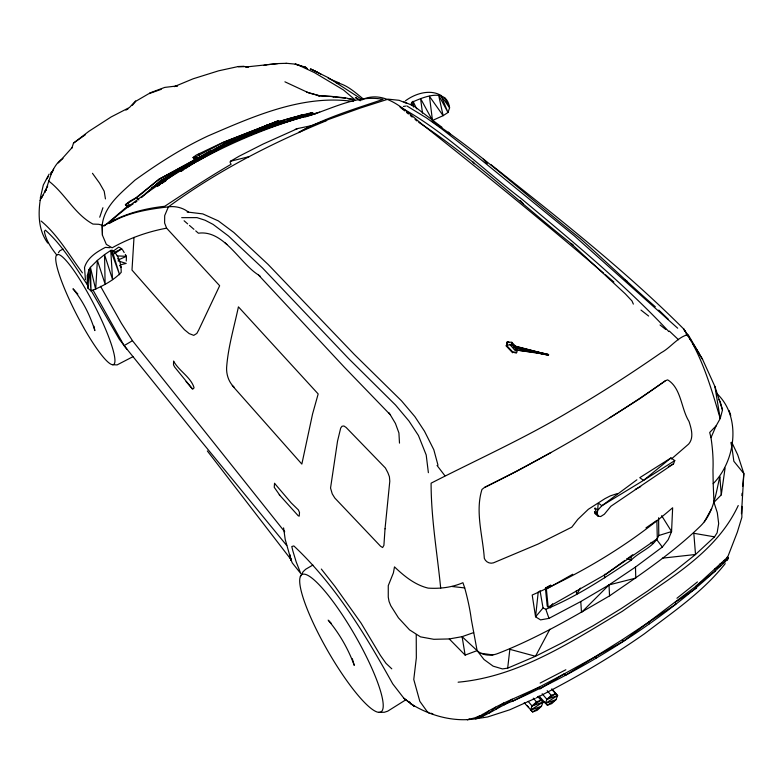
<?xml version="1.0" encoding="UTF-8"?>
<svg xmlns="http://www.w3.org/2000/svg" width="783" height="783" viewBox="0 0 783 783"><rect width="100%" height="100%" fill="white"/><g stroke="black" fill="none" stroke-linecap="round" stroke-linejoin="round"><path stroke-width="1.17" d="M134.01 237.357L131.994 270.076L184.397 329.672L189.192 333.597L193.744 335.359L196.827 333.46L198.686 330.054L219.661 285.726L166.603 228.166C147.537 231.709 129.058 238.316 112.135 247.81L106.331 244.384L102.446 235.243L102.181 225.377C104.139 205.675 121.453 192.667 134.891 180.207C158.078 163.5 182.194 148.007 208.141 135.899C253.526 116.373 302.815 94.185 353.25 101.487M741.609 506.454L741.491 513.687L743.85 473.568L737.743 454.913L731.772 442.297M87.422 275.244L87.148 283.152L88.019 288.281L91.043 290.943C101.829 286.607 113.124 280.764 121.199 272.406C121.277 264.36 119.085 255.013 112.047 250.286L110.755 250.443L104.55 254.622L97.386 260.416L90.417 267.346L88.929 269.744L87.422 275.244L88.019 288.281L88.929 269.744L91.043 290.943L90.417 267.346L95.683 289.416L97.386 260.416L105.118 284.131L104.55 254.622L112.576 279.609L110.755 250.443L119.593 274.725L112.047 250.286M126.269 261.052L126.435 256.315L125.309 254.426M598.143 504.115L597.341 513.844L598.31 516.193L600.688 516.545L604.368 514.196L610.887 506.268L673.546 463.83L674.77 460.59L670.982 457.938L639.789 477.659L643.528 480.39L674.77 460.59M728.376 558.171L727.113 557.153L728.337 558.602C666.372 618.727 591.605 665.658 512.953 701.039C499.877 705.649 488.935 714.85 475.604 718.823C453.103 722.229 429.769 715.633 410.723 703.731M713.949 502.304L721.28 494.866L719.831 476.632C715.848 493.603 713.744 512.914 700.677 525.863C673.272 552.553 641.032 574.203 609.546 595.863C573.557 616.847 537.187 638.145 498.35 653.316C491.381 656.213 482.886 655.9 477.111 650.624L471.297 619.363A210.001 53.567 60.6 0 0 464.72 587.935L462.919 582.699C451.967 587.475 439.987 588.875 428.135 588.121C414.882 584.901 404.155 576.092 394.495 566.882L393.409 572.862L388.27 585.645L388.26 597.126L389.043 601.422L390.766 605.699L398.43 617.816L409.558 629.875L420.491 636.863L433.802 639.3L449.256 638.948L462.097 636.667L477.111 650.624L484.002 659.511L493.124 666.157L502.441 668.917L507.678 668.153L535.494 656.271L561.793 642.99L593.22 625.705L621.085 608.655L647.756 590.95L674.789 571.032L695.51 554.491L714.546 536.854L717.13 532.783L718.677 523.573L717.306 512.699L713.949 502.304L713.196 483.669C735.521 461.128 741.687 416.996 717.052 393.771M741.853 495.639L742.069 493.31M742.695 486.351L743.85 473.568L733.857 461.285L731.253 442.522M538.244 591.909L535.562 616.818L540.534 619.891L548.981 618.374L580.78 601.54L609.008 584.911L635.483 567.068L662.33 547.053L668.202 539.673L671.569 531.559L672.646 507.766C630.501 544.077 582.983 572.52 532.205 595.031L535.562 616.818L543.04 607.98L540.016 590.588M507.678 668.153L509.85 649.322L535.494 656.271L549.891 629.229M721.28 494.866L725.087 468.028M46.06 190.23L45.864 189.672L44.954 192.207C49.887 180.413 51.12 166.495 62.757 158.362M511.69 343.13L511.818 342.328L507.286 341.975L506.337 346.135L512.601 352.771M252.968 132.004C271.926 123.371 292.597 116.54 313.053 113.271L262.432 128.97L261.708 127.394L241.311 138.767L241.585 137.436L241.311 138.767L262.09 129.361L312.681 113.701L313.053 113.271L312.202 112.586C291.051 117.704 269.528 123.313 250.061 133.208M205.655 154.163L158.861 179.327L136.036 197.727L129.391 201.495L125.397 204.706L136.81 197.619L159.203 179.19L210.911 150.757L207.72 152.979M201.476 158.372L211.968 152.166M40.246 198.305L43.31 185.042L49.114 174.12M718.902 399.604L720.194 401.581L722.484 409.979L720.213 418.543L716.122 425.854L710.993 437.658A199.225 81.559 59.4 0 1 712.97 469.927L713.196 483.669M71.782 148.3L73.524 143.093L88.939 131.27L111.166 116.931L129.489 107.477L135.616 100.938M99.725 217.204L102.925 207.74M531.06 710.122L532.626 711.962L541.513 706.207L530.502 710.191L532.078 706.002L536.433 701.871L541.004 700.227L543.099 702.028L541.513 706.207L537.187 710.308L532.626 711.962L524.219 702.752M47.685 186.041L41.568 197.972M544.234 701.519L547.395 705.199L556.028 699.601L545.369 703.447L546.935 699.356L551.183 695.333L555.597 693.748L557.604 695.519L556.028 699.601L551.809 703.594L547.395 705.199L539.037 696.058M727.642 557.173L728.337 558.602L726.555 558.504L727.417 560.08L724.05 560.511L724.911 562.096L719.841 564.122L720.703 565.717L714.556 569.241L715.417 570.846L695.666 586.447L696.547 588.062L675.044 602.479L675.925 604.094L622.485 639.613L565.257 675.465L564.563 673.674L539.879 689.001L539.174 687.19L512.248 699.229L512.953 701.039L564.563 673.674L623.278 641.316L695.666 586.447L727.642 557.173L737.351 532.117L741.883 517.269L741.814 506.435M410.948 104.335L411.809 102.338C423.652 97.063 446.78 87.021 449.589 107.848L447.984 112.498L443.129 115.669L432.48 120.455L420.598 98.589L422.487 113.114M543.04 607.98L545.81 609.262C576.219 596.852 603.977 578.431 631.196 560.158C639.594 551.408 653.913 547.356 658.777 535.533L658.601 517.788M161.288 183.153L157.236 185.669L157.51 185.121C187.46 164.626 218.095 144.444 252.185 131.466L253.222 131.975L252.831 132.581L217.557 149.122M42.908 195.124L40.158 199.988M738.232 505.524C715.476 554.628 664.542 581.211 622.319 611.298C571.287 641.815 518.894 676.678 458.114 682.199M704.308 521.86L711.678 508.539M44.915 191.385L45.864 189.672M300.369 576.631L303.119 571.707L305.644 569.28L312.887 565.042M50.601 174.384L53.587 169.226M406.896 103.473L399.144 100.312L388.114 99.157L360.239 108.083L310.978 125.75L297.697 128.529L263.166 144.023L239.099 156.228L230.496 161.249L230.026 162.061L231.063 164.313C208.572 177.33 186.471 191.992 164.714 206.291C145.765 208.366 126.719 213.074 109.992 222.294L113.76 218.477C173.386 168.169 244.443 132.366 319.689 112.175M550.204 607.941L552.651 603.752M580.409 588.121L576.64 594.405L576.308 590.832M46.422 179.366L48.301 176.635M58.431 252.713L59.88 250.707L63.11 249.131M725.215 563.623C702.977 591.889 672.763 612.159 644.458 633.75C610.133 657.926 573.714 678.93 536.286 697.907M132.327 105.304L135.968 101.164L148.457 93.882L161.229 89.321M62.816 157.941L72.056 147.625M716.122 425.854L709.692 432.47L710.993 437.658M405.437 100.831C414.912 93.706 429.838 88.87 440.956 95.409L449.589 107.848L444.783 97.904M635.483 567.068L635.767 578.099L609.008 584.911L581.485 612.443L580.78 601.54M58.314 162.913L62.816 158.43M50.787 172.818L53.224 170.537M141.517 197.58L160.309 181.059L188.39 165.282M671.432 458.975L688.668 444.049C694.188 437.58 691.252 428.595 689.03 421.45C681.034 408.824 681.406 388.143 667.664 379.863L665.619 380.616C608.303 421.058 547.366 456.362 484.52 487.457L481.976 489.434C475.007 511.475 482.778 535.758 484.315 558.328C485.656 561.959 489.718 564.063 493.437 562.85L538.185 544.009L571.805 527.155L577.815 519.364L588.366 509.273L604.995 498.624L610.388 495.854L617.141 493.633M145.364 193.753L147.184 192.187M149.015 190.612L159.967 181.186L175.568 171.878M670.982 457.938L643.528 480.39L601.863 505.749L597.84 510.144L595.109 508.001M127.423 206.34L104.335 225.896L98.795 224.29L92.942 224.075C74.424 214.004 65.038 193.421 48.497 180.883M676.933 598.241L697.438 581.935M722.484 409.979L714.908 386.508L702.576 359.377L688.1 334.615C677.667 337.042 670.571 347.769 661.234 352.683C632.106 372.874 602.391 392.224 571.766 410.067C526.479 437.443 478.07 459.132 431.1 483.17C431.081 518.395 437.247 553.229 440.692 588.19M636.873 479.813L601.863 505.749L599.112 503.616M113.222 251.167L118.732 247.105L120.866 248.201M157.51 185.121L157.569 186.109L180.168 169.784L181.127 171.252L183.163 169.96M550.684 585.195L545.418 588.17L547.209 606.111L548.169 607.099L605.396 574.497L624.961 560.364M627.888 558.24L632.781 554.707M181.127 171.252L202.67 155.837L203.511 157.021L252.185 131.466L237.445 138.268M73.524 143.093L85.464 134.666M135.087 202.582L136.956 201.26M665.619 380.616L639.78 398.694L609.947 417.662M605.396 574.497L657.299 538.724L656.868 520.421L645.965 527.879M157.236 185.669L179.914 170.283L202.337 156.414L224.251 144.101M210.519 153.771L213.544 151.716M215.55 150.346L218.574 148.29M151.648 187.969L175.803 172.162M114.24 253.78L121.923 248.759L114.367 252.332M260.171 128.216L278.679 120.67L223.145 142.31L196.239 155.083L193.058 157.51L193.783 157.902L195.995 156.815L223.693 142.271L278.679 120.67L279.648 122.168L266.2 125.28M542.169 693.797L546.935 699.356L555.597 693.748L551.614 689.138M530.502 710.191L543.099 702.028L538.361 696.498M545.369 703.447L557.604 695.519L552.025 689.099M528.134 701.343L532.078 706.002L541.004 700.227L537.843 696.518M185.199 168.668L225.651 142.917L226.61 144.366L253.222 131.975M157.569 186.109L159.624 184.817M161.67 183.525L165.761 180.942M133.139 203.874L127.717 207.348L125.397 204.706M406.308 699.513L387.683 711.189L384.306 712.276L378.639 712.334A79.21 15.67 60.1 0 1 306.3 606.756A79.21 15.67 60.1 0 1 339.607 610.779A79.21 15.67 60.1 0 1 378.639 712.334M196.367 159.468L210.911 150.757M190.132 163.197L193.244 161.327M109.307 223.537C126.983 212.653 148.095 209.198 168.404 206.869C175.343 205.851 183.183 207.769 188.586 212.252M197.933 160.936L226.258 144.963M93.03 290.082L124.115 345.626L132.464 340.693L284.718 531.784M548.169 607.099L546.387 589.149L572.725 574.252M190.475 164.117L192.559 162.952M536.326 352.712L548.031 355.12L512.757 347.339L514.744 346.223L548.629 354.777L514.441 349.756L510.095 344.774L506.454 345.332L506.337 346.135L507.286 341.975L509.488 342.553M516.721 347.456L511.818 342.328L512.092 343.659L510.095 344.774L548.629 354.777L545.046 354.092M326.697 120.592C271.006 143.397 217.008 171.193 168.404 206.869L164.694 215.589L164.606 222.989L166.603 228.166M159.967 181.186L180.247 170.048M550.84 452.584L517.083 471.092L484.52 487.457M310.978 125.75L298.558 132.552C325.102 117.783 354.513 109.062 383.073 99.363C356.617 94.166 330.074 109.933 304.988 116.99M668.32 466.697L673.546 463.83M550.772 585.283L545.418 588.17L546.387 589.149M125.867 110.09L128.011 108.935M187.274 166.348L179.914 170.283L180.55 171.193M189.378 165.223L203.042 157.921M202.797 157.383L211.87 152.616M132.944 356.696L117.098 364.907L112.546 364.702A61.759 10.032 62.8 0 1 61.691 281.459A61.759 10.032 62.8 0 1 81.696 282.546A61.759 10.032 62.8 0 1 112.546 364.702M540.143 683.06L565.835 669.749M210.666 152.949C244.042 135.851 279.482 122.97 315.794 113.711M635.307 489.316L640.709 486.605M242.642 136.908L244.766 135.851M159.203 179.19L193.47 162.159M361.12 100.048C386.381 88.078 407.522 113.065 425.228 126.748C485.548 174.54 545.154 223.272 603.703 273.228M102.593 226.072L116.06 219.504M202.337 156.414L206.692 154.339M535.18 698.407L509.762 709.79L487.594 716.974L475.604 718.823C487.183 711.277 499.554 704.739 512.248 699.229L504.252 704.808L503.547 703.007L496.226 709.006L495.522 707.206L489.444 712.941L488.739 711.14L483.297 715.946L482.729 714.331L481.075 716.934L480.155 715.584L475.105 717.766L467.324 719.743L469.536 719.117M119.016 259.604L126.435 256.315L117.156 255.914M196.797 158.832L205.469 155.024M235.233 139.217L225.298 143.514L234.107 140.01M174.237 86.659L193.127 78.799L218.594 70.822L238.071 66.575L244.257 66.496L248.191 67.279L246.009 67.269M246.782 135.606L262.09 129.361M255.366 131.583L258.723 130.232M260.954 129.332L266.553 127.071M239.608 137.828L252.831 132.581M234.743 140.177L241.497 137.505M250.501 133.942L267.385 127.257M268.481 126.826L273.942 124.693M449.256 638.948L465.141 655.107L477.111 650.624M149.465 93.069L164.763 87.402L177.565 85.876L175.353 86.404M546.935 699.356L557.604 695.519M532.078 706.002L543.099 702.028M473.627 632.595L462.097 636.667L465.141 655.107M295.269 129.381L297.736 128.52M658.777 535.533L671.569 531.559L661.635 515.654M230.496 161.249L249.248 156.61M261.453 127.756L264.987 126.905M275.587 124.35L282.653 122.647L282.115 121.081L284.474 120.572M120.357 264.82L126.18 263.421L118.067 260.896M292.715 118.791L302.13 116.755M263.812 65.39L267.218 64.774M403.392 106.468L405.672 106.097M304.793 114.739L312.681 113.701L311.84 113.006L312.202 112.586L302.483 116.334L301.758 114.758L283.113 122.354L282.585 120.788L241.585 138.376L241.585 137.436M192.403 388.877L193.528 388.73L194.027 387.605C190.778 377.034 178.827 370.917 173.581 361.051L173.513 364.888L174.638 367.021L192.403 388.877L186.06 381.517M246.195 66.956L278.112 63.56L286.196 63.325M268.363 64.578L278.112 63.56M662.359 558.162L695.51 554.491L693.816 533.292L714.546 536.854M509.019 342.641L507.286 341.975L506.454 345.332L512.992 352.184L517.132 352.056L516.672 349.776M307.357 68.571L305.458 67.103L304.156 67.201L305.947 67.71M181.695 217.654L196.993 217.625L205.058 220.229L213.084 224.388L228.47 236.006L262.599 268.07L348.455 358.418L395.581 405.075L408.922 420.97L418.435 435.495L426.197 454.962L428.379 472.687M286.128 63.257L296.551 64.255L314.423 72.604L343.473 89.967L354.689 99.519L347.769 98.648M109.972 247.712L105.343 247.399C96.71 251.92 87.471 257.578 84.515 267.483L85.425 279.707M451.977 586.487L464.72 587.935M187.166 212.007L202.777 213.896L218.34 220.894L233.794 232.443L268.06 264.38L354.249 354.376L401.532 400.857L414.921 416.693L424.464 431.179L433.811 449.716L438 465.239M345.518 98.257L332.677 96.622L345.636 97.865L354.934 100.165M335.75 82.518C346.478 84.29 355.061 92.355 363.292 98.981M480.977 653.286L492.918 654.931M514.441 349.756L548.08 354.239L512.757 347.339M125.691 205.019L130.105 205.782L128.079 203.453M512.992 352.184L516.428 353.113M295.269 64.167L303.902 66.672M306.721 92.11L319.435 95.761L333.891 96.632L317.927 95.624L319.435 95.761L308.854 92.952L284.924 81.823M295.348 64.226L301.396 65.987M303.833 66.614L305.527 67.172M626.694 558.592L631.196 560.158L631.02 556.547M290.728 558.837L289.857 557.036L292.284 562.928L300.77 573.528L296.209 561.988L292.822 550.801L291.795 546.524L293.84 545.937C335.418 584.911 365.299 634.533 392.733 683.862L403.832 698.191L408.305 701.685L410.4 702.468M328.194 78.31L339.382 83.008M403.911 101.79L414.305 106.322L441.974 127.306M651.035 542.394L653.159 543.392M430.993 713.166L433.146 714.204M317.683 72.486L310.45 68.865L328.449 77.762L362.402 99.715M431.942 121.218C484.383 156.14 530.815 199.567 580.291 238.512C605.523 261.052 629.855 284.63 655.332 306.789M313.454 70.245L320.776 74.013M406.817 105.911L426.51 117.949L441.632 128.803L478.159 157.354L574.203 235.732L677.696 328.214M399.966 107.026C444.861 131.495 481.476 168.257 521.84 199.107C572.422 241.36 623.679 283.417 668.809 331.581M360.542 100.508L355.384 97.483L360.278 100.762M418.778 122.383C472.991 157.98 520.264 203.345 571.071 243.542L573.078 244.903M624.423 279.502L627.447 281.537M41.098 221.031C58.148 235.233 69.315 255.229 82.44 272.866M195.721 230.877L198.402 233.207C223.918 229.654 239.98 263.558 258.419 274.921L260.328 276.389M408.305 701.685L414.442 706.413L403.832 698.191M640.983 310.078L648.618 316.038M660.059 324.984L665.775 329.457M594.6 511.7L597.341 513.844L594.718 508.382M594.659 513.325L598.31 516.193L594.463 511.847M490.98 164.645C557.095 217.077 623.875 269.205 683.647 328.929C701.93 355.521 711.081 387.761 720.213 418.543L714.908 386.508M400.916 107.8L404.674 110.902M406.553 112.449L408.432 113.995M410.312 115.541L412.201 117.088M415.019 119.407L416.899 120.954M686.231 334.713L688.746 336.788M225.201 242.945L227.021 244.502M232.238 385.539L301.846 464.084L312.564 414.001L318.172 393.947L238.423 306.858C234.146 327.069 228.049 347.143 226.6 367.824C226.346 374.812 228.881 382.358 234.078 387.115M429.172 713.156L426.931 711.238L419.815 701.323L413.767 679.487L416.331 657.935L416.233 634.7M605.553 274.823L613.882 282.017M184.103 220.767L187.675 223.879M189.466 225.435L193.939 229.321M571.071 243.542L625.294 293.84L631.989 300.946L633.359 304.117M669.328 331.052L678.538 339.753M391.794 668.829L385.99 663.328L380.372 655.342L361.129 623.18L334.909 586.33L321.333 569.055M658.777 310.078L668.242 319.121M512.092 343.659L514.744 346.223M126.846 349.13L119.29 339.215L90.662 289.739M399.496 443.119L398.919 432.95L395.435 423.437L390.208 414.667L344.275 367.129L258.419 274.921M328.929 620.929L331.287 623.376M77.84 294.007L72.976 288.78C82.959 301.034 90.192 315.529 94.841 330.592L93.96 326.198M483.277 159.194L487.3 163.676M520.255 200.458L523.475 204.04M136.81 197.619L138.836 199.949M547.19 690.704L551.183 695.333M533.272 698.142L536.433 701.871M527.135 705.503L528.701 707.343M448.395 132.053L449.931 133.922M472.932 161.866L474.469 163.735M286.725 545.497L199.694 439.4L124.115 345.626M328.146 620.116C339.401 633.516 348.249 648.931 354.259 665.364L352.311 658.709M207.329 450.949L291.168 559.737M437.051 465.464L444.891 475.731M656.79 539.712L662.33 547.053M56.973 255.278C51.384 248.231 45.933 240.44 44.367 231.396L45.404 230.163C62.963 245.774 74.953 266.729 88.185 285.942M92.472 173.297L99.588 183.173L104.198 191.248L105.451 198.911M117.704 258.439L119.662 261.199M195.476 160.368L193.783 157.902L197.688 159.292L195.995 156.815L193.058 157.51L194.634 160.026M388.857 412.661L390.208 414.667M132.464 340.693L121.345 323.222L100.547 286.294M687.503 335.046L683.647 328.929L687.435 335.026M689.432 338.099L691.36 341.163M692.642 343.199L699.072 353.387M689.324 338.07L690.586 340.096M692.475 343.14L702.576 359.377M119.907 265.496L121.101 267.483L120.102 265.359M122.491 249.699L124.184 252.537M47.743 243.082C38.582 230.535 38.044 214.904 40.217 200.066L40.236 200.331M648.569 622.152L649.459 623.777M416.664 108.847L413.042 101.271L413.59 107.105M622.485 639.613L623.278 641.316M440.956 95.409L447.984 112.498L438.597 95.027L443.129 115.669L429.456 96.309L432.48 120.455M595.276 656.526L595.961 658.307M545.81 609.262L548.981 618.374M730.754 415.479L729.09 410.498M289.847 554.491L291.159 560.432L285.208 539.438L283.583 527.899M411.809 102.338L412.328 105.852M199.146 153.869L199.293 155.034M731.195 442.405L731.479 445.556M604.476 574.262L604.691 577.844M609.008 584.911L609.546 595.863M102.181 225.377L102.446 235.243M385.03 528.838L383.905 545.34L382.623 547.542L380.597 546.28L334.791 497.998L332.237 493.858L330.543 488.054L337.532 441.162L340.693 428.056L342.005 426.255L343.913 425.981L346.145 427.479L385.402 467.989L387.898 472.746L389.415 476.749L389.797 481.193L385.03 528.838M274.539 483.336L274.246 487.3L279.727 495.13L279.257 494.729L298.264 515.821L299.223 516.124L299.507 512.522L298.421 509.958L291.217 502.921L274.539 483.336M243.131 66.486L238.071 66.575L244.257 66.496L243.131 66.486"/></g></svg>
